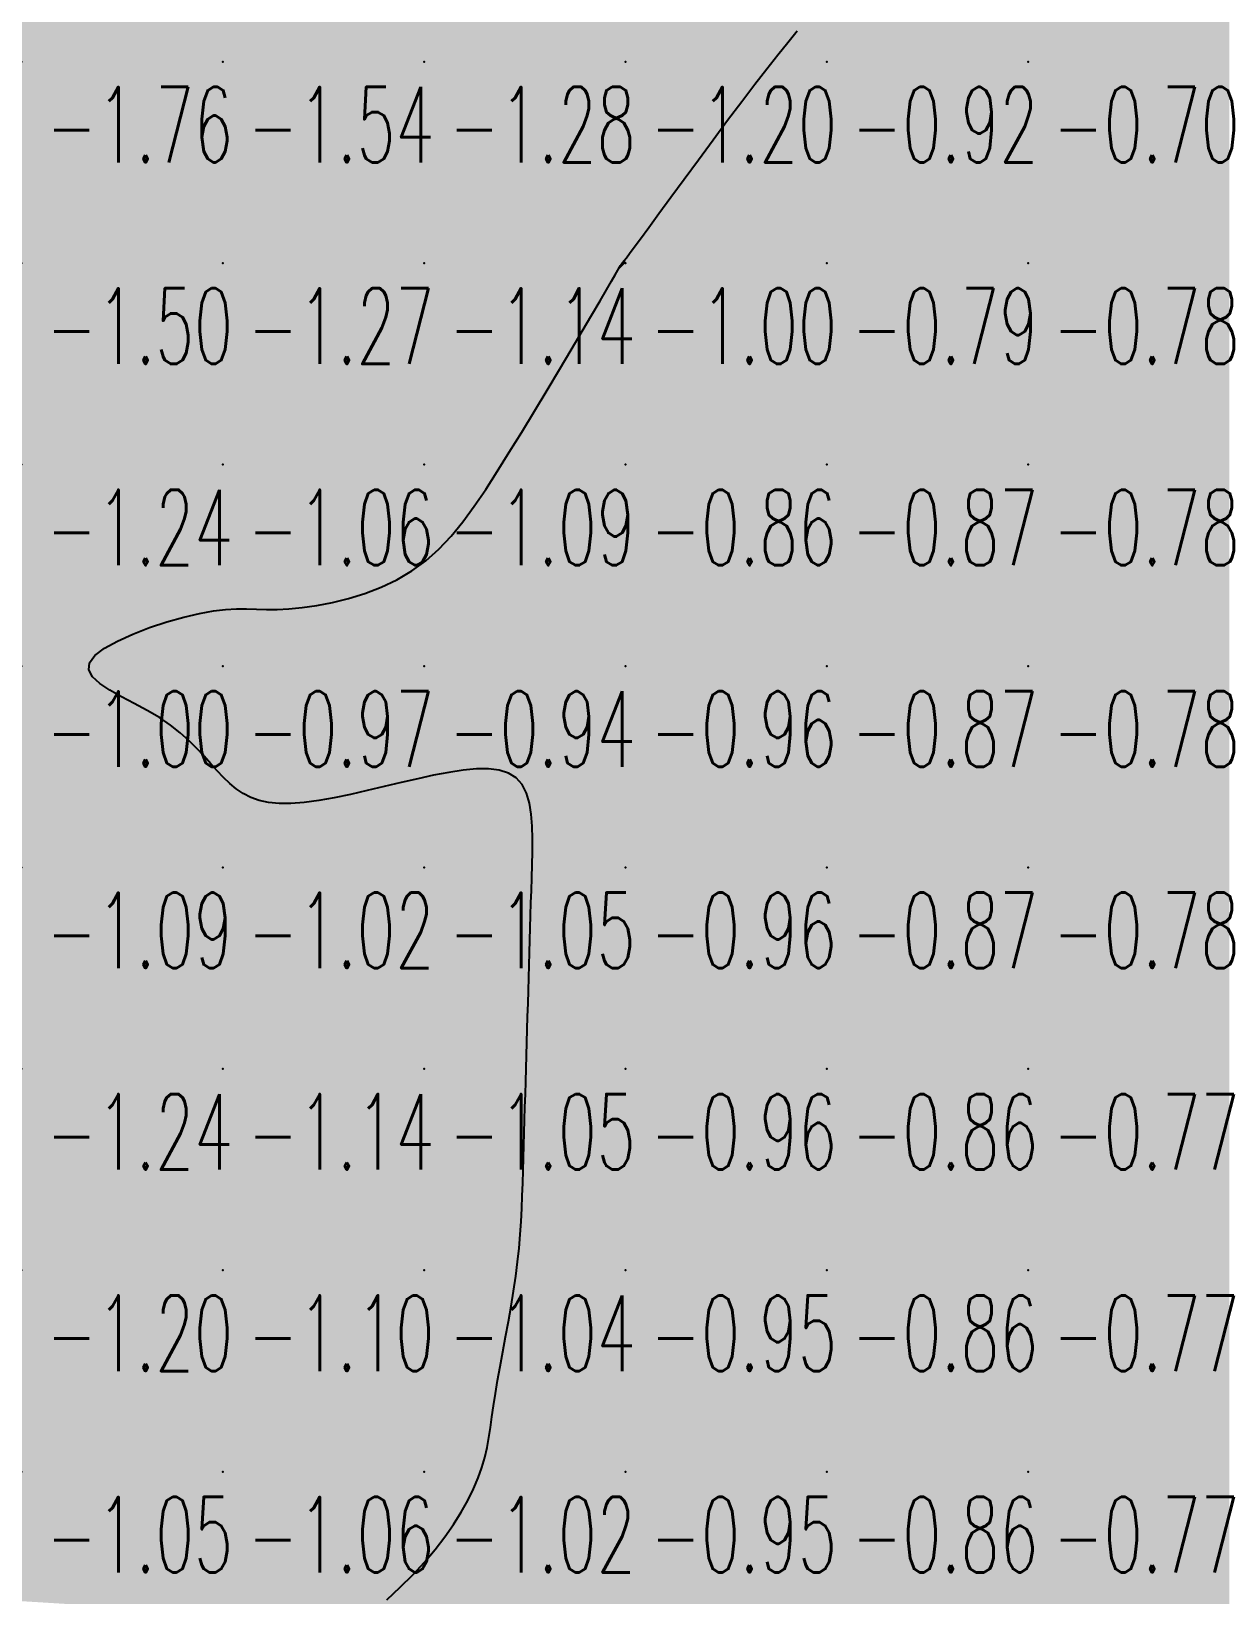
# Model space of a CAD drawing. Header units: millimetres. Extents: x 88261 to 90953, y 390274 to 392322.
# Drawn here: x 90480.7 to 90540.1, y 390581.1 to 390658.8 of the extents above; entities that cross this region are included whole.
import ezdxf
from ezdxf.enums import TextEntityAlignment as Align

# ---------------------------------------------------------------- set-up
doc = ezdxf.new("R2010")
doc.units = ezdxf.units.MM
doc.header["$LTSCALE"] = 25
for name, color, linetype in [('CN_03_00', 7, 'Continuous'), ('COTEAlt', 7, 'Continuous'), ('TN_COLORIAGE', 7, 'Continuous')]:
    doc.layers.add(name, color=color, linetype=linetype)
doc.styles.add('Simplex 1.0', font='Simplex.shx', dxfattribs={"width": 0.99, "height": 2.5})
doc.styles.get("Standard").update_dxf_attribs({"font": 'times.ttf'})

# ---------------------------------------------------------------- blocks, each defined once
blk = doc.blocks.new('COTE')
at = {"color": 0}
blk.add_point((0, 0), dxfattribs=at)
at = {"layer": 'COTEAlt'}
blk.add_attdef('ALT', text='', height=3.75, dxfattribs=at).set_placement((1.25, -1.25), align=Align.TOP_LEFT)

msp = doc.modelspace()

# ---------------------------------------------------------------- linework, layer by layer
at = {"layer": 'CN_03_00', "elevation": -1, "flags": 128}
msp.add_lwpolyline([(90498.405, 390580.887), (90499.066, 390581.506), (90499.696, 390582.129), (90500.277, 390582.756), (90500.807, 390583.384), (90501.287, 390584.008), (90501.715, 390584.625), (90502.094, 390585.23), (90502.423, 390585.819), (90502.703, 390586.388), (90502.935, 390586.932), (90503.12, 390587.449), (90503.265, 390587.948), (90503.38, 390588.439), (90503.472, 390588.931), (90503.551, 390589.435), (90503.624, 390589.961), (90503.702, 390590.519), (90503.791, 390591.119), (90503.899, 390591.769), (90504.023, 390592.461), (90504.157, 390593.186), (90504.297, 390593.933), (90504.436, 390594.692), (90504.571, 390595.454), (90504.696, 390596.209), (90504.805, 390596.946), (90504.895, 390597.658), (90504.968, 390598.346), (90505.025, 390599.014), (90505.069, 390599.666), (90505.103, 390600.305), (90505.129, 390600.936), (90505.15, 390601.561), (90505.169, 390602.186), (90505.187, 390602.812), (90505.206, 390603.441), (90505.224, 390604.072), (90505.243, 390604.705), (90505.262, 390605.341), (90505.281, 390605.98), (90505.299, 390606.62), (90505.318, 390607.263), (90505.337, 390607.908), (90505.356, 390608.554), (90505.375, 390609.2), (90505.394, 390609.844), (90505.413, 390610.486), (90505.432, 390611.125), (90505.45, 390611.759), (90505.469, 390612.388), (90505.487, 390613.01), (90505.505, 390613.627), (90505.523, 390614.242), (90505.541, 390614.857), (90505.56, 390615.474), (90505.578, 390616.096), (90505.596, 390616.725), (90505.615, 390617.364), (90505.632, 390618.011), (90505.639, 390618.656), (90505.623, 390619.285), (90505.575, 390619.883), (90505.482, 390620.436), (90505.333, 390620.93), (90505.119, 390621.351), (90504.826, 390621.685), (90504.448, 390621.922), (90503.988, 390622.068), (90503.454, 390622.135), (90502.853, 390622.132), (90502.194, 390622.07), (90501.482, 390621.96), (90500.726, 390621.813), (90499.933, 390621.639), (90499.111, 390621.448), (90498.273, 390621.25), (90497.431, 390621.054), (90496.6, 390620.868), (90495.791, 390620.702), (90495.019, 390620.565), (90494.295, 390620.466), (90493.635, 390620.413), (90493.046, 390620.414), (90492.524, 390620.468), (90492.059, 390620.57), (90491.643, 390620.719), (90491.266, 390620.91), (90490.92, 390621.141), (90490.595, 390621.408), (90490.282, 390621.707), (90489.972, 390622.036), (90489.655, 390622.389), (90489.323, 390622.759), (90488.967, 390623.142), (90488.576, 390623.53), (90488.141, 390623.92), (90487.654, 390624.304), (90487.105, 390624.677), (90486.493, 390625.034), (90485.85, 390625.379), (90485.217, 390625.715), (90484.635, 390626.045), (90484.145, 390626.374), (90483.787, 390626.706), (90483.601, 390627.044), (90483.63, 390627.393), (90483.898, 390627.754), (90484.376, 390628.12), (90485.018, 390628.48), (90485.778, 390628.824), (90486.611, 390629.144), (90487.473, 390629.427), (90488.318, 390629.666), (90489.1, 390629.849), (90489.785, 390629.971), (90490.387, 390630.041), (90490.927, 390630.071), (90491.431, 390630.074), (90491.92, 390630.063), (90492.419, 390630.052), (90492.952, 390630.052), (90493.54, 390630.077), (90494.203, 390630.138), (90494.928, 390630.241), (90495.699, 390630.389), (90496.499, 390630.587), (90497.31, 390630.839), (90498.116, 390631.15), (90498.899, 390631.522), (90499.643, 390631.96), (90500.334, 390632.467), (90500.98, 390633.043), (90501.59, 390633.686), (90502.175, 390634.395), (90502.746, 390635.167), (90503.313, 390636.001), (90503.888, 390636.896), (90504.481, 390637.849), (90505.098, 390638.855), (90505.73, 390639.893), (90506.36, 390640.938), (90506.976, 390641.963), (90507.561, 390642.943), (90508.103, 390643.854), (90508.585, 390644.669), (90508.994, 390645.363), (90509.319, 390645.918), (90509.567, 390646.344), (90509.749, 390646.66), (90509.877, 390646.883), (90509.961, 390647.032), (90510.013, 390647.124), (90510.044, 390647.178), (90510.065, 390647.211), (90510.087, 390647.241), (90510.124, 390647.288), (90510.19, 390647.371), (90510.297, 390647.509), (90510.458, 390647.722), (90510.688, 390648.029), (90511, 390648.448), (90511.407, 390649.001), (90511.917, 390649.696), (90512.513, 390650.512), (90513.174, 390651.415), (90513.878, 390652.374), (90514.603, 390653.356), (90515.326, 390654.331), (90516.026, 390655.265), (90516.681, 390656.127), (90517.274, 390656.893), (90517.814, 390657.575), (90518.312, 390658.193), (90518.783, 390658.767)], dxfattribs=at)
at = {"layer": 'TN_COLORIAGE', "color": 101}
for points in [[(90480.249, 390657.239, -1.821), (90490.249, 390657.239, -1.821), (90490.249, 390667.239, -1.821)], [(90481.398, 390667.239, -1.759), (90480.249, 390666.363, -1.759), (90490.249, 390667.239, -1.759), (90480.249, 390657.239, -1.759)], [(90490.249, 390657.239, -1.562), (90500.249, 390657.239, -1.562), (90500.249, 390667.239, -1.562)], [(90490.249, 390667.239, -1.562), (90490.249, 390657.239, -1.562), (90500.249, 390667.239, -1.562)], [(90500.249, 390657.239, -1.315), (90510.249, 390657.239, -1.315), (90510.249, 390667.239, -1.315)], [(90500.249, 390667.239, -1.315), (90500.249, 390657.239, -1.315), (90510.249, 390667.239, -1.315)], [(90510.249, 390657.239, -1), (90517.397, 390657.239, -1), (90520.249, 390667.239, -1), (90520.249, 390660.421, -1)], [(90510.249, 390667.239, -1.17), (90510.249, 390657.239, -1.17), (90520.249, 390667.239, -1.17)], [(90480.249, 390647.239, -1.544), (90490.249, 390647.239, -1.544), (90490.249, 390657.239, -1.544)], [(90480.249, 390657.239, -1.544), (90480.249, 390647.239, -1.544), (90490.249, 390657.239, -1.544)], [(90490.249, 390647.239, -1.284), (90500.249, 390647.239, -1.284), (90500.249, 390657.239, -1.284)], [(90490.249, 390657.239, -1.284), (90490.249, 390647.239, -1.284), (90500.249, 390657.239, -1.284)], [(90510.249, 390657.239, -1), (90510.249, 390647.381, -1), (90500.249, 390647.239, -1), (90510.051, 390647.239, -1)], [(90500.249, 390657.239, -1.199), (90500.249, 390647.239, -1.199), (90510.249, 390657.239, -1.199)], [(90517.397, 390657.239, -1.199), (90510.249, 390647.381, -1.199), (90510.249, 390657.239, -1.199)], [(90480.249, 390637.239, -1.267), (90490.249, 390637.239, -1.267), (90490.249, 390647.239, -1.267)], [(90480.249, 390647.239, -1.267), (90480.249, 390637.239, -1.267), (90490.249, 390647.239, -1.267)], [(90490.249, 390637.239, -1.142), (90500.249, 390637.239, -1.142), (90500.249, 390647.239, -1.142)], [(90490.249, 390647.239, -1.142), (90490.249, 390637.239, -1.142), (90500.249, 390647.239, -1.142)], [(90500.249, 390647.239, -1), (90510.051, 390647.239, -1), (90500.249, 390637.239, -1), (90509.934, 390646.924, -1)], [(90504.176, 390637.239, -1.088), (90509.934, 390646.924, -1.088), (90500.249, 390637.239, -1.088)], [(90490.249, 390637.239, -1), (90490.249, 390630.545, -1), (90480.249, 390627.239, -1), (90480.916, 390627.239, -1)], [(90480.249, 390637.239, -1.057), (90480.249, 390627.239, -1.057), (90490.249, 390637.239, -1.057)], [(90500.249, 390637.239, -1), (90492.686, 390629.677, -1), (90490.249, 390637.239, -1), (90490.249, 390630.545, -1)], [(90500.249, 390631.211, -1.088), (90492.686, 390629.677, -1.088), (90500.249, 390637.239, -1.088)], [(90504.176, 390637.239, -1.088), (90500.249, 390631.211, -1.088), (90500.249, 390637.239, -1.088)], [(90480.249, 390617.239, -1), (90487.867, 390624.857, -1), (90480.249, 390627.239, -1), (90480.916, 390627.239, -1)], [(90480.249, 390617.239, -1), (90487.867, 390624.857, -1), (90490.249, 390617.239, -1), (90490.249, 390621.392, -1)], [(90505.612, 390617.239, -1.049), (90505.774, 390622.765, -1.049), (90500.249, 390617.239, -1.049)], [(90500.249, 390621.812, -1.049), (90505.774, 390622.765, -1.049), (90500.249, 390617.239, -1.049)], [(90500.249, 390617.239, -1), (90500.249, 390621.812, -1), (90490.249, 390617.239, -1), (90492.828, 390619.818, -1)], [(90492.828, 390619.818, -1.02), (90490.249, 390621.392, -1.02), (90490.249, 390617.239, -1.02)], [(90480.249, 390607.239, -1.02), (90490.249, 390607.239, -1.02), (90490.249, 390617.239, -1.02)], [(90480.249, 390617.239, -1.02), (90480.249, 390607.239, -1.02), (90490.249, 390617.239, -1.02)], [(90490.249, 390607.239, -1.049), (90500.249, 390607.239, -1.049), (90500.249, 390617.239, -1.049)], [(90490.249, 390617.239, -1.049), (90490.249, 390607.239, -1.049), (90500.249, 390617.239, -1.049)], [(90500.249, 390617.239, -1), (90505.612, 390617.239, -1), (90500.249, 390607.239, -1), (90505.471, 390612.462, -1)], [(90505.318, 390607.239, -1.046), (90505.471, 390612.462, -1.046), (90500.249, 390607.239, -1.046)], [(90480.249, 390597.239, -1.137), (90490.249, 390597.239, -1.137), (90490.249, 390607.239, -1.137)], [(90480.249, 390607.239, -1.137), (90480.249, 390597.239, -1.137), (90490.249, 390607.239, -1.137)], [(90490.249, 390597.239, -1.046), (90500.249, 390597.239, -1.046), (90500.249, 390607.239, -1.046)], [(90490.249, 390607.239, -1.046), (90490.249, 390597.239, -1.046), (90500.249, 390607.239, -1.046)], [(90500.249, 390607.239, -1), (90505.318, 390607.239, -1), (90500.249, 390597.239, -1), (90505.168, 390602.159, -1)], [(90505.024, 390597.239, -1.044), (90505.168, 390602.159, -1.044), (90500.249, 390597.239, -1.044)], [(90480.249, 390587.239, -1.103), (90490.249, 390587.239, -1.103), (90490.249, 390597.239, -1.103)], [(90480.249, 390597.239, -1.103), (90480.249, 390587.239, -1.103), (90490.249, 390597.239, -1.103)], [(90490.249, 390587.239, -1.044), (90500.249, 390587.239, -1.044), (90500.249, 390597.239, -1.044)], [(90490.249, 390597.239, -1.044), (90490.249, 390587.239, -1.044), (90500.249, 390597.239, -1.044)], [(90500.249, 390597.239, -1), (90505.024, 390597.239, -1), (90500.249, 390587.239, -1), (90503.569, 390590.559, -1)], [(90503.448, 390587.239, -1.024), (90503.569, 390590.559, -1.024), (90500.249, 390587.239, -1.024)], [(90490.249, 390587.239, -1), (90483.615, 390580.605, -1), (90480.249, 390587.239, -1), (90480.249, 390580.814, -1)], [(90490.249, 390587.239, -1), (90483.615, 390580.605, -1), (90490.249, 390577.239, -1), (90487.369, 390577.239, -1)], [(90500.249, 390587.239, -1), (90500.249, 390582.074, -1), (90490.249, 390577.239, -1), (90493.73, 390577.239, -1)], [(90490.249, 390587.239, -1.024), (90490.249, 390577.239, -1.024), (90500.249, 390587.239, -1.024)], [(90503.448, 390587.239, -1.024), (90500.249, 390582.074, -1.024), (90500.249, 390587.239, -1.024)]]:
    msp.add_solid(points, dxfattribs=at)
at = {"layer": 'TN_COLORIAGE', "color": 91}
for points in [[(90520.249, 390657.239, -0.844), (90530.249, 390657.239, -0.844), (90530.249, 390667.239, -0.844)], [(90520.249, 390660.421, -0.844), (90525.467, 390667.239, -0.844), (90520.249, 390657.239, -0.844), (90530.249, 390667.239, -0.844)], [(90530.249, 390657.239, -0.612), (90540.249, 390657.239, -0.612), (90540.249, 390667.239, -0.612)], [(90530.249, 390667.239, -0.612), (90530.249, 390657.239, -0.612), (90540.249, 390667.239, -0.612)], [(90520.249, 390660.421, -0.921), (90517.397, 390657.239, -0.921), (90520.249, 390657.239, -0.921)], [(90510.249, 390647.239, -0.921), (90520.249, 390647.239, -0.921), (90520.249, 390657.239, -0.921)], [(90510.249, 390647.381, -0.921), (90517.397, 390657.239, -0.921), (90510.249, 390647.239, -0.921), (90520.249, 390657.239, -0.921)], [(90520.249, 390647.239, -0.702), (90530.249, 390647.239, -0.702), (90530.249, 390657.239, -0.702)], [(90520.249, 390657.239, -0.702), (90520.249, 390647.239, -0.702), (90530.249, 390657.239, -0.702)], [(90530.249, 390647.239, -0.695), (90540.249, 390647.239, -0.695), (90540.249, 390657.239, -0.695)], [(90530.249, 390657.239, -0.695), (90530.249, 390647.239, -0.695), (90540.249, 390657.239, -0.695)], [(90509.934, 390646.924, -0.864), (90504.176, 390637.239, -0.864), (90510.249, 390647.239, -0.864), (90510.249, 390637.239, -0.864)], [(90509.934, 390646.924, -0.997), (90510.051, 390647.239, -0.997), (90510.249, 390647.239, -0.997)], [(90510.051, 390647.239, -0.997), (90510.249, 390647.381, -0.997), (90510.249, 390647.239, -0.997)], [(90510.249, 390637.239, -0.786), (90520.249, 390637.239, -0.786), (90520.249, 390647.239, -0.786)], [(90510.249, 390647.239, -0.786), (90510.249, 390637.239, -0.786), (90520.249, 390647.239, -0.786)], [(90520.249, 390637.239, -0.783), (90530.249, 390637.239, -0.783), (90530.249, 390647.239, -0.783)], [(90520.249, 390647.239, -0.783), (90520.249, 390637.239, -0.783), (90530.249, 390647.239, -0.783)], [(90530.249, 390637.239, -0.692), (90540.249, 390637.239, -0.692), (90540.249, 390647.239, -0.692)], [(90530.249, 390647.239, -0.692), (90530.249, 390637.239, -0.692), (90540.249, 390647.239, -0.692)], [(90500.249, 390627.239, -0.864), (90510.249, 390627.239, -0.864), (90510.249, 390637.239, -0.864)], [(90500.249, 390631.211, -0.864), (90504.176, 390637.239, -0.864), (90500.249, 390627.239, -0.864), (90510.249, 390637.239, -0.864)], [(90510.249, 390627.239, -0.872), (90520.249, 390627.239, -0.872), (90520.249, 390637.239, -0.872)], [(90510.249, 390637.239, -0.872), (90510.249, 390627.239, -0.872), (90520.249, 390637.239, -0.872)], [(90520.249, 390627.239, -0.781), (90530.249, 390627.239, -0.781), (90530.249, 390637.239, -0.781)], [(90520.249, 390637.239, -0.781), (90520.249, 390627.239, -0.781), (90530.249, 390637.239, -0.781)], [(90530.249, 390627.239, -0.69), (90540.249, 390627.239, -0.69), (90540.249, 390637.239, -0.69)], [(90530.249, 390637.239, -0.69), (90530.249, 390627.239, -0.69), (90540.249, 390637.239, -0.69)], [(90492.686, 390629.677, -0.942), (90500.249, 390631.211, -0.942), (90490.249, 390627.239, -0.942), (90500.249, 390627.239, -0.942)], [(90480.916, 390627.239, -0.972), (90490.249, 390630.545, -0.972), (90490.249, 390627.239, -0.972)], [(90490.249, 390630.545, -0.972), (90492.686, 390629.677, -0.972), (90490.249, 390627.239, -0.972)], [(90480.916, 390627.239, -0.972), (90487.867, 390624.857, -0.972), (90490.249, 390627.239, -0.972)], [(90490.249, 390621.392, -0.972), (90487.867, 390624.857, -0.972), (90490.249, 390627.239, -0.972)], [(90490.249, 390621.392, -0.942), (90492.828, 390619.818, -0.942), (90490.249, 390627.239, -0.942), (90500.249, 390627.239, -0.942)], [(90492.828, 390619.818, -0.942), (90500.249, 390621.812, -0.942), (90500.249, 390627.239, -0.942)], [(90505.774, 390622.765, -0.942), (90500.249, 390621.812, -0.942), (90510.249, 390627.239, -0.942), (90500.249, 390627.239, -0.942)], [(90505.774, 390622.765, -0.958), (90505.612, 390617.239, -0.958), (90510.249, 390627.239, -0.958), (90510.249, 390617.239, -0.958)], [(90510.249, 390617.239, -0.869), (90520.249, 390617.239, -0.869), (90520.249, 390627.239, -0.869)], [(90510.249, 390627.239, -0.869), (90510.249, 390617.239, -0.869), (90520.249, 390627.239, -0.869)], [(90520.249, 390617.239, -0.778), (90530.249, 390617.239, -0.778), (90530.249, 390627.239, -0.778)], [(90520.249, 390627.239, -0.778), (90520.249, 390617.239, -0.778), (90530.249, 390627.239, -0.778)], [(90530.249, 390617.239, -0.687), (90540.249, 390617.239, -0.687), (90540.249, 390627.239, -0.687)], [(90530.249, 390627.239, -0.687), (90530.249, 390617.239, -0.687), (90540.249, 390627.239, -0.687)], [(90505.471, 390612.462, -0.955), (90505.318, 390607.239, -0.955), (90510.249, 390617.239, -0.955), (90510.249, 390607.239, -0.955)], [(90505.471, 390612.462, -0.958), (90505.612, 390617.239, -0.958), (90510.249, 390617.239, -0.958)], [(90510.249, 390607.239, -0.867), (90520.249, 390607.239, -0.867), (90520.249, 390617.239, -0.867)], [(90510.249, 390617.239, -0.867), (90510.249, 390607.239, -0.867), (90520.249, 390617.239, -0.867)], [(90520.249, 390607.239, -0.775), (90530.249, 390607.239, -0.775), (90530.249, 390617.239, -0.775)], [(90520.249, 390617.239, -0.775), (90520.249, 390607.239, -0.775), (90530.249, 390617.239, -0.775)], [(90530.249, 390607.239, -0.684), (90540.249, 390607.239, -0.684), (90540.249, 390617.239, -0.684)], [(90530.249, 390617.239, -0.684), (90530.249, 390607.239, -0.684), (90540.249, 390617.239, -0.684)], [(90505.168, 390602.159, -0.952), (90505.024, 390597.239, -0.952), (90510.249, 390607.239, -0.952), (90510.249, 390597.239, -0.952)], [(90505.168, 390602.159, -0.955), (90505.318, 390607.239, -0.955), (90510.249, 390607.239, -0.955)], [(90510.249, 390597.239, -0.864), (90520.249, 390597.239, -0.864), (90520.249, 390607.239, -0.864)], [(90510.249, 390607.239, -0.864), (90510.249, 390597.239, -0.864), (90520.249, 390607.239, -0.864)], [(90520.249, 390597.239, -0.773), (90530.249, 390597.239, -0.773), (90530.249, 390607.239, -0.773)], [(90520.249, 390607.239, -0.773), (90520.249, 390597.239, -0.773), (90530.249, 390607.239, -0.773)], [(90530.249, 390597.239, -0.682), (90540.249, 390597.239, -0.682), (90540.249, 390607.239, -0.682)], [(90530.249, 390607.239, -0.682), (90530.249, 390597.239, -0.682), (90540.249, 390607.239, -0.682)], [(90503.569, 390590.559, -0.95), (90503.448, 390587.239, -0.95), (90510.249, 390597.239, -0.95), (90510.249, 390587.239, -0.95)], [(90503.569, 390590.559, -0.952), (90505.024, 390597.239, -0.952), (90510.249, 390597.239, -0.952)], [(90510.249, 390587.239, -0.861), (90520.249, 390587.239, -0.861), (90520.249, 390597.239, -0.861)], [(90510.249, 390597.239, -0.861), (90510.249, 390587.239, -0.861), (90520.249, 390597.239, -0.861)], [(90520.249, 390587.239, -0.77), (90530.249, 390587.239, -0.77), (90530.249, 390597.239, -0.77)], [(90520.249, 390597.239, -0.77), (90520.249, 390587.239, -0.77), (90530.249, 390597.239, -0.77)], [(90530.249, 390587.239, -0.679), (90540.249, 390587.239, -0.679), (90540.249, 390597.239, -0.679)], [(90530.249, 390597.239, -0.679), (90530.249, 390587.239, -0.679), (90540.249, 390597.239, -0.679)], [(90500.249, 390577.239, -0.95), (90510.249, 390577.239, -0.95), (90510.249, 390587.239, -0.95)], [(90500.249, 390582.074, -0.95), (90503.448, 390587.239, -0.95), (90500.249, 390577.239, -0.95), (90510.249, 390587.239, -0.95)], [(90510.249, 390577.239, -0.859), (90520.249, 390577.239, -0.859), (90520.249, 390587.239, -0.859)], [(90510.249, 390587.239, -0.859), (90510.249, 390577.239, -0.859), (90520.249, 390587.239, -0.859)], [(90520.249, 390577.239, -0.767), (90530.249, 390577.239, -0.767), (90530.249, 390587.239, -0.767)], [(90520.249, 390587.239, -0.767), (90520.249, 390577.239, -0.767), (90530.249, 390587.239, -0.767)], [(90530.249, 390577.239, -0.676), (90540.249, 390577.239, -0.676), (90540.249, 390587.239, -0.676)], [(90530.249, 390587.239, -0.676), (90530.249, 390577.239, -0.676), (90540.249, 390587.239, -0.676)], [(90493.73, 390577.239, -0.978), (90500.249, 390582.074, -0.978), (90500.249, 390577.239, -0.978)]]:
    msp.add_solid(points, dxfattribs=at)

# ---------------------------------------------------------------- block references
at = {"layer": 'COTEAlt'}
ref = msp.add_blockref('COTE', (90480.249, 390657.239), dxfattribs=at)
ref.add_attrib('ALT', '-1.76', dxfattribs={"height": 3.75, "style": 'Simplex 1.0', "width": 0.6}).set_placement((90481.499, 390655.989), align=Align.TOP_LEFT)
ref = msp.add_blockref('COTE', (90490.249, 390657.239), dxfattribs=at)
ref.add_attrib('ALT', '-1.54', dxfattribs={"height": 3.75, "style": 'Simplex 1.0', "width": 0.6}).set_placement((90491.499, 390655.989), align=Align.TOP_LEFT)
ref = msp.add_blockref('COTE', (90500.249, 390657.239), dxfattribs=at)
ref.add_attrib('ALT', '-1.28', dxfattribs={"height": 3.75, "style": 'Simplex 1.0', "width": 0.6}).set_placement((90501.499, 390655.989), align=Align.TOP_LEFT)
ref = msp.add_blockref('COTE', (90510.249, 390657.239), dxfattribs=at)
ref.add_attrib('ALT', '-1.20', dxfattribs={"height": 3.75, "style": 'Simplex 1.0', "width": 0.6}).set_placement((90511.499, 390655.989), align=Align.TOP_LEFT)
ref = msp.add_blockref('COTE', (90520.249, 390657.239), dxfattribs=at)
ref.add_attrib('ALT', '-0.92', dxfattribs={"height": 3.75, "style": 'Simplex 1.0', "width": 0.6}).set_placement((90521.499, 390655.989), align=Align.TOP_LEFT)
ref = msp.add_blockref('COTE', (90530.249, 390657.239), dxfattribs=at)
ref.add_attrib('ALT', '-0.70', dxfattribs={"height": 3.75, "style": 'Simplex 1.0', "width": 0.6}).set_placement((90531.499, 390655.989), align=Align.TOP_LEFT)
ref = msp.add_blockref('COTE', (90480.249, 390647.239), dxfattribs=at)
ref.add_attrib('ALT', '-1.50', dxfattribs={"height": 3.75, "style": 'Simplex 1.0', "width": 0.6}).set_placement((90481.499, 390645.989), align=Align.TOP_LEFT)
ref = msp.add_blockref('COTE', (90490.249, 390647.239), dxfattribs=at)
ref.add_attrib('ALT', '-1.27', dxfattribs={"height": 3.75, "style": 'Simplex 1.0', "width": 0.6}).set_placement((90491.499, 390645.989), align=Align.TOP_LEFT)
ref = msp.add_blockref('COTE', (90500.249, 390647.239), dxfattribs=at)
ref.add_attrib('ALT', '-1.14', dxfattribs={"height": 3.75, "style": 'Simplex 1.0', "width": 0.6}).set_placement((90501.499, 390645.989), align=Align.TOP_LEFT)
ref = msp.add_blockref('COTE', (90510.249, 390647.239), dxfattribs=at)
ref.add_attrib('ALT', '-1.00', dxfattribs={"height": 3.75, "style": 'Simplex 1.0', "width": 0.6}).set_placement((90511.499, 390645.989), align=Align.TOP_LEFT)
ref = msp.add_blockref('COTE', (90520.249, 390647.239), dxfattribs=at)
ref.add_attrib('ALT', '-0.79', dxfattribs={"height": 3.75, "style": 'Simplex 1.0', "width": 0.6}).set_placement((90521.499, 390645.989), align=Align.TOP_LEFT)
ref = msp.add_blockref('COTE', (90530.249, 390647.239), dxfattribs=at)
ref.add_attrib('ALT', '-0.78', dxfattribs={"height": 3.75, "style": 'Simplex 1.0', "width": 0.6}).set_placement((90531.499, 390645.989), align=Align.TOP_LEFT)
ref = msp.add_blockref('COTE', (90480.249, 390637.239), dxfattribs=at)
ref.add_attrib('ALT', '-1.24', dxfattribs={"height": 3.75, "style": 'Simplex 1.0', "width": 0.6}).set_placement((90481.499, 390635.989), align=Align.TOP_LEFT)
ref = msp.add_blockref('COTE', (90490.249, 390637.239), dxfattribs=at)
ref.add_attrib('ALT', '-1.06', dxfattribs={"height": 3.75, "style": 'Simplex 1.0', "width": 0.6}).set_placement((90491.499, 390635.989), align=Align.TOP_LEFT)
ref = msp.add_blockref('COTE', (90500.249, 390637.239), dxfattribs=at)
ref.add_attrib('ALT', '-1.09', dxfattribs={"height": 3.75, "style": 'Simplex 1.0', "width": 0.6}).set_placement((90501.499, 390635.989), align=Align.TOP_LEFT)
ref = msp.add_blockref('COTE', (90510.249, 390637.239), dxfattribs=at)
ref.add_attrib('ALT', '-0.86', dxfattribs={"height": 3.75, "style": 'Simplex 1.0', "width": 0.6}).set_placement((90511.499, 390635.989), align=Align.TOP_LEFT)
ref = msp.add_blockref('COTE', (90520.249, 390637.239), dxfattribs=at)
ref.add_attrib('ALT', '-0.87', dxfattribs={"height": 3.75, "style": 'Simplex 1.0', "width": 0.6}).set_placement((90521.499, 390635.989), align=Align.TOP_LEFT)
ref = msp.add_blockref('COTE', (90530.249, 390637.239), dxfattribs=at)
ref.add_attrib('ALT', '-0.78', dxfattribs={"height": 3.75, "style": 'Simplex 1.0', "width": 0.6}).set_placement((90531.499, 390635.989), align=Align.TOP_LEFT)
ref = msp.add_blockref('COTE', (90480.249, 390627.239), dxfattribs=at)
ref.add_attrib('ALT', '-1.00', dxfattribs={"height": 3.75, "style": 'Simplex 1.0', "width": 0.6}).set_placement((90481.499, 390625.989), align=Align.TOP_LEFT)
ref = msp.add_blockref('COTE', (90490.249, 390627.239), dxfattribs=at)
ref.add_attrib('ALT', '-0.97', dxfattribs={"height": 3.75, "style": 'Simplex 1.0', "width": 0.6}).set_placement((90491.499, 390625.989), align=Align.TOP_LEFT)
ref = msp.add_blockref('COTE', (90500.249, 390627.239), dxfattribs=at)
ref.add_attrib('ALT', '-0.94', dxfattribs={"height": 3.75, "style": 'Simplex 1.0', "width": 0.6}).set_placement((90501.499, 390625.989), align=Align.TOP_LEFT)
ref = msp.add_blockref('COTE', (90510.249, 390627.239), dxfattribs=at)
ref.add_attrib('ALT', '-0.96', dxfattribs={"height": 3.75, "style": 'Simplex 1.0', "width": 0.6}).set_placement((90511.499, 390625.989), align=Align.TOP_LEFT)
ref = msp.add_blockref('COTE', (90520.249, 390627.239), dxfattribs=at)
ref.add_attrib('ALT', '-0.87', dxfattribs={"height": 3.75, "style": 'Simplex 1.0', "width": 0.6}).set_placement((90521.499, 390625.989), align=Align.TOP_LEFT)
ref = msp.add_blockref('COTE', (90530.249, 390627.239), dxfattribs=at)
ref.add_attrib('ALT', '-0.78', dxfattribs={"height": 3.75, "style": 'Simplex 1.0', "width": 0.6}).set_placement((90531.499, 390625.989), align=Align.TOP_LEFT)
ref = msp.add_blockref('COTE', (90480.249, 390617.239), dxfattribs=at)
ref.add_attrib('ALT', '-1.09', dxfattribs={"height": 3.75, "style": 'Simplex 1.0', "width": 0.6}).set_placement((90481.499, 390615.989), align=Align.TOP_LEFT)
ref = msp.add_blockref('COTE', (90490.249, 390617.239), dxfattribs=at)
ref.add_attrib('ALT', '-1.02', dxfattribs={"height": 3.75, "style": 'Simplex 1.0', "width": 0.6}).set_placement((90491.499, 390615.989), align=Align.TOP_LEFT)
ref = msp.add_blockref('COTE', (90500.249, 390617.239), dxfattribs=at)
ref.add_attrib('ALT', '-1.05', dxfattribs={"height": 3.75, "style": 'Simplex 1.0', "width": 0.6}).set_placement((90501.499, 390615.989), align=Align.TOP_LEFT)
ref = msp.add_blockref('COTE', (90510.249, 390617.239), dxfattribs=at)
ref.add_attrib('ALT', '-0.96', dxfattribs={"height": 3.75, "style": 'Simplex 1.0', "width": 0.6}).set_placement((90511.499, 390615.989), align=Align.TOP_LEFT)
ref = msp.add_blockref('COTE', (90520.249, 390617.239), dxfattribs=at)
ref.add_attrib('ALT', '-0.87', dxfattribs={"height": 3.75, "style": 'Simplex 1.0', "width": 0.6}).set_placement((90521.499, 390615.989), align=Align.TOP_LEFT)
ref = msp.add_blockref('COTE', (90530.249, 390617.239), dxfattribs=at)
ref.add_attrib('ALT', '-0.78', dxfattribs={"height": 3.75, "style": 'Simplex 1.0', "width": 0.6}).set_placement((90531.499, 390615.989), align=Align.TOP_LEFT)
ref = msp.add_blockref('COTE', (90480.249, 390607.239), dxfattribs=at)
ref.add_attrib('ALT', '-1.24', dxfattribs={"height": 3.75, "style": 'Simplex 1.0', "width": 0.6}).set_placement((90481.499, 390605.989), align=Align.TOP_LEFT)
ref = msp.add_blockref('COTE', (90490.249, 390607.239), dxfattribs=at)
ref.add_attrib('ALT', '-1.14', dxfattribs={"height": 3.75, "style": 'Simplex 1.0', "width": 0.6}).set_placement((90491.499, 390605.989), align=Align.TOP_LEFT)
ref = msp.add_blockref('COTE', (90500.249, 390607.239), dxfattribs=at)
ref.add_attrib('ALT', '-1.05', dxfattribs={"height": 3.75, "style": 'Simplex 1.0', "width": 0.6}).set_placement((90501.499, 390605.989), align=Align.TOP_LEFT)
ref = msp.add_blockref('COTE', (90510.249, 390607.239), dxfattribs=at)
ref.add_attrib('ALT', '-0.96', dxfattribs={"height": 3.75, "style": 'Simplex 1.0', "width": 0.6}).set_placement((90511.499, 390605.989), align=Align.TOP_LEFT)
ref = msp.add_blockref('COTE', (90520.249, 390607.239), dxfattribs=at)
ref.add_attrib('ALT', '-0.86', dxfattribs={"height": 3.75, "style": 'Simplex 1.0', "width": 0.6}).set_placement((90521.499, 390605.989), align=Align.TOP_LEFT)
ref = msp.add_blockref('COTE', (90530.249, 390607.239), dxfattribs=at)
ref.add_attrib('ALT', '-0.77', dxfattribs={"height": 3.75, "style": 'Simplex 1.0', "width": 0.6}).set_placement((90531.499, 390605.989), align=Align.TOP_LEFT)
ref = msp.add_blockref('COTE', (90480.249, 390597.239), dxfattribs=at)
ref.add_attrib('ALT', '-1.20', dxfattribs={"height": 3.75, "style": 'Simplex 1.0', "width": 0.6}).set_placement((90481.499, 390595.989), align=Align.TOP_LEFT)
ref = msp.add_blockref('COTE', (90490.249, 390597.239), dxfattribs=at)
ref.add_attrib('ALT', '-1.10', dxfattribs={"height": 3.75, "style": 'Simplex 1.0', "width": 0.6}).set_placement((90491.499, 390595.989), align=Align.TOP_LEFT)
ref = msp.add_blockref('COTE', (90500.249, 390597.239), dxfattribs=at)
ref.add_attrib('ALT', '-1.04', dxfattribs={"height": 3.75, "style": 'Simplex 1.0', "width": 0.6}).set_placement((90501.499, 390595.989), align=Align.TOP_LEFT)
ref = msp.add_blockref('COTE', (90510.249, 390597.239), dxfattribs=at)
ref.add_attrib('ALT', '-0.95', dxfattribs={"height": 3.75, "style": 'Simplex 1.0', "width": 0.6}).set_placement((90511.499, 390595.989), align=Align.TOP_LEFT)
ref = msp.add_blockref('COTE', (90520.249, 390597.239), dxfattribs=at)
ref.add_attrib('ALT', '-0.86', dxfattribs={"height": 3.75, "style": 'Simplex 1.0', "width": 0.6}).set_placement((90521.499, 390595.989), align=Align.TOP_LEFT)
ref = msp.add_blockref('COTE', (90530.249, 390597.239), dxfattribs=at)
ref.add_attrib('ALT', '-0.77', dxfattribs={"height": 3.75, "style": 'Simplex 1.0', "width": 0.6}).set_placement((90531.499, 390595.989), align=Align.TOP_LEFT)
ref = msp.add_blockref('COTE', (90480.249, 390587.239), dxfattribs=at)
ref.add_attrib('ALT', '-1.05', dxfattribs={"height": 3.75, "style": 'Simplex 1.0', "width": 0.6}).set_placement((90481.499, 390585.989), align=Align.TOP_LEFT)
ref = msp.add_blockref('COTE', (90490.249, 390587.239), dxfattribs=at)
ref.add_attrib('ALT', '-1.06', dxfattribs={"height": 3.75, "style": 'Simplex 1.0', "width": 0.6}).set_placement((90491.499, 390585.989), align=Align.TOP_LEFT)
ref = msp.add_blockref('COTE', (90500.249, 390587.239), dxfattribs=at)
ref.add_attrib('ALT', '-1.02', dxfattribs={"height": 3.75, "style": 'Simplex 1.0', "width": 0.6}).set_placement((90501.499, 390585.989), align=Align.TOP_LEFT)
ref = msp.add_blockref('COTE', (90510.249, 390587.239), dxfattribs=at)
ref.add_attrib('ALT', '-0.95', dxfattribs={"height": 3.75, "style": 'Simplex 1.0', "width": 0.6}).set_placement((90511.499, 390585.989), align=Align.TOP_LEFT)
ref = msp.add_blockref('COTE', (90520.249, 390587.239), dxfattribs=at)
ref.add_attrib('ALT', '-0.86', dxfattribs={"height": 3.75, "style": 'Simplex 1.0', "width": 0.6}).set_placement((90521.499, 390585.989), align=Align.TOP_LEFT)
ref = msp.add_blockref('COTE', (90530.249, 390587.239), dxfattribs=at)
ref.add_attrib('ALT', '-0.77', dxfattribs={"height": 3.75, "style": 'Simplex 1.0', "width": 0.6}).set_placement((90531.499, 390585.989), align=Align.TOP_LEFT)

doc.saveas('drawing.dxf')
